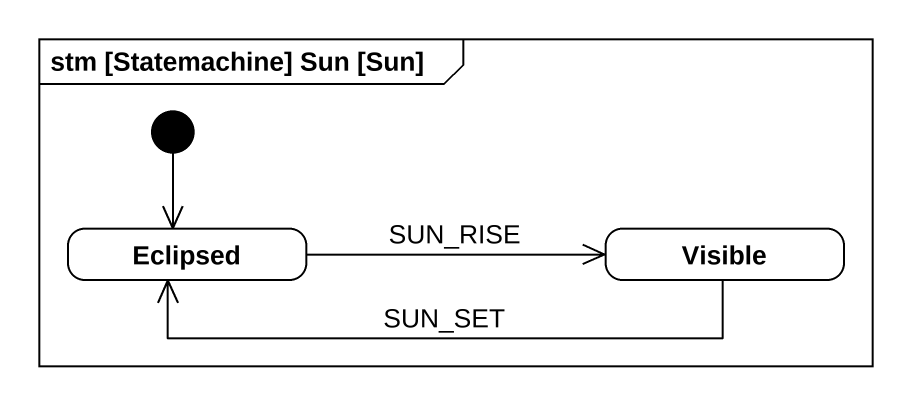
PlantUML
@startuml
mainframe stm [Statemachine] Sun [Sun]
hide empty description
state Eclipsed
state Visible
[*] --> Eclipsed
Eclipsed -right-> Visible : SUN_RISE
Visible -left-> Eclipsed : SUN_SET
@enduml
